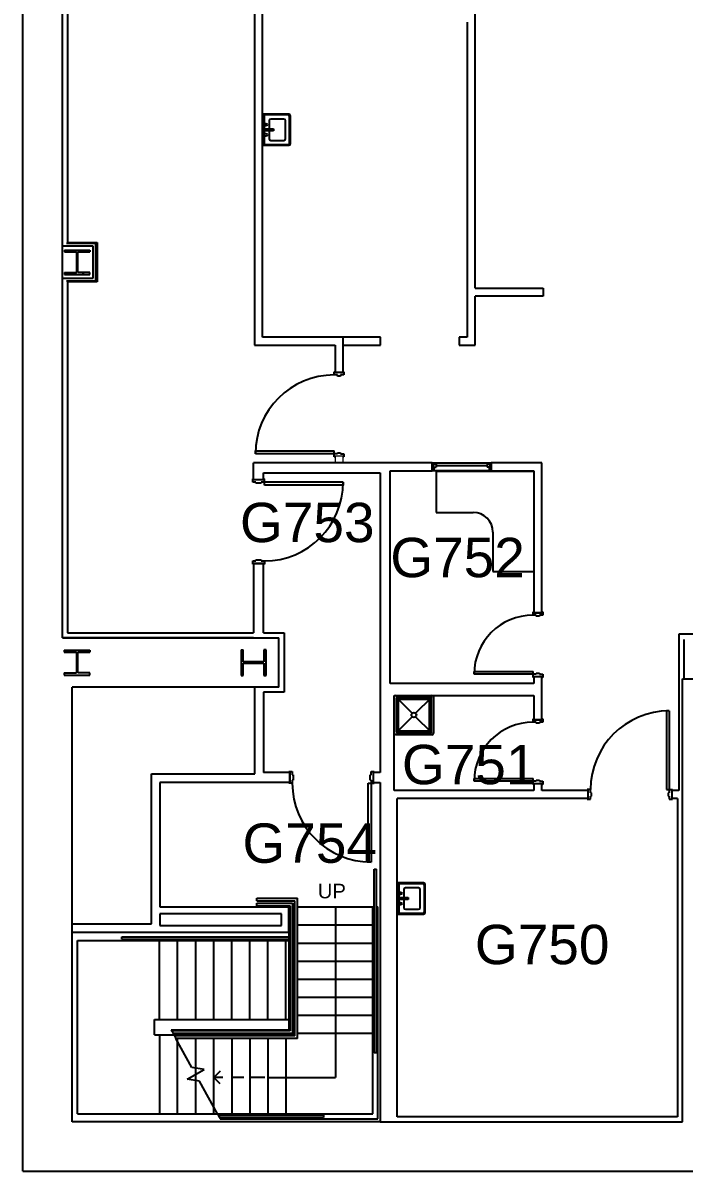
# Model space of a CAD drawing. Header units: inches. Extents: x -115 to 5677, y -261 to 4726.
# Drawn here: x -54 to 348, y 2073 to 2773 of the extents above; entities that cross this region are included whole.
import ezdxf

# ---------------------------------------------------------------- set-up
doc = ezdxf.new("R2010")
doc.units = ezdxf.units.IN
doc.header["$LTSCALE"] = 96
doc.header["$MEASUREMENT"] = 0
doc.layers.get('0').update_dxf_attribs({"linetype": 'CONTINUOUS'})
for name, color, linetype in [('A-ANNO-ROOM', 4, 'CONTINUOUS'), ('A-ANNO-TEXT', 4, 'CONTINUOUS'), ('A-COLS', 5, 'CONTINUOUS'), ('A-DOOR', 2, 'CONTINUOUS'), ('A-FLOR-CASE', 3, 'CONTINUOUS'), ('A-FLOR-HRAL', 1, 'CONTINUOUS'), ('A-FLOR-PFIX', 2, 'CONTINUOUS'), ('A-FLOR-STRS', 2, 'CONTINUOUS'), ('A-GLAZ', 2, 'CONTINUOUS'), ('A-WALL-FULL', 6, 'CONTINUOUS'), ('AE-102i$0$A-FLOR-HRAL', 8, 'CONTINUOUS')]:
    doc.layers.add(name, color=color, linetype=linetype)
doc.styles.add('AE-102i$0$Arial', font='arial.ttf', dxfattribs={"height": 8.851796})
doc.styles.add('ARIAL', font='arial.ttf')
pattern_1 = [(45.0003, (-0.0001, 0.75), (-9.50356, 9.50347), []), (45.0003, (-0.0002, 15.15), (-9.50356, 9.50347), [])]

msp = doc.modelspace()

# ---------------------------------------------------------------- hatches: boundary and pattern name
at = {"layer": 'A-COLS'}
h = msp.add_hatch(dxfattribs=at)
h.set_pattern_fill('FP_106', color=256, angle=0.00029, style=0, pattern_type=2)
h.set_pattern_definition(pattern_1)
h.paths.add_polyline_path([(-29.17, 2619.69), (-28.28, 2619.69), (-28.28, 2620.78), (-29.17, 2620.78)], flags=0)
h.paths.add_polyline_path([(-28.28, 2633.38), (-28.28, 2634.47), (-29.17, 2634.47), (-29.17, 2633.38)], flags=0)
h = msp.add_hatch(dxfattribs=at)
h.set_pattern_fill('FP_106', color=256, angle=0.00029, style=0, pattern_type=2)
h.set_pattern_definition(pattern_1)
h.paths.add_polyline_path([(-27.92, 2619.69), (-13.67, 2619.69), (-13.67, 2620.78), (-21.08, 2620.78), (-21.08, 2633.38), (-13.67, 2633.38), (-13.67, 2634.47), (-28.28, 2634.47), (-28.28, 2633.38), (-21.76, 2633.38), (-21.76, 2620.78), (-28.28, 2620.78), (-28.28, 2619.69)], flags=0)

# ---------------------------------------------------------------- linework, layer by layer
at = {"color": 55, "lineweight": 15}
for p, q in [((135.75, 2559.89), (140.62, 2559.89)), ((135.75, 2508.89), (135.75, 2504.76)), ((140.62, 2508.89), (135.75, 2508.89)), ((140.62, 2504.76), (140.62, 2508.89)), ((347.58, 2373.08), (348.45, 2373.08))]:
    msp.add_line(p, q, dxfattribs=at)
at = {"layer": 'A-ANNO-TEXT'}
for p, q in [((136.08, 2234.08), (136.08, 2130.08)), ((65.72, 2133.97), (61.83, 2130.08)), ((65.72, 2126.19), (61.83, 2130.08)), ((67.33, 2130.08), (61.83, 2130.08)), ((80.2, 2130.08), (72.83, 2130.08)), ((92.99, 2130.08), (83.83, 2130.08)), ((94.83, 2130.08), (136.08, 2130.08))]:
    msp.add_line(p, q, dxfattribs=at)
at = {"layer": 'A-COLS'}
for p, q in [((-29.17, 2634.47), (-13.67, 2634.47)), ((-29.17, 2634.47), (-29.17, 2633.38)), ((-29.17, 2633.38), (-21.76, 2633.38)), ((-21.76, 2633.38), (-21.76, 2620.78)), ((-21.08, 2620.78), (-21.08, 2633.38)), ((-21.08, 2633.38), (-13.67, 2633.38)), ((-13.67, 2634.47), (-13.67, 2633.38)), ((-29.17, 2620.78), (-21.76, 2620.78)), ((-29.17, 2620.78), (-29.17, 2619.69)), ((-29.17, 2619.69), (-13.67, 2619.69)), ((-13.67, 2620.78), (-21.08, 2620.78)), ((-13.67, 2619.69), (-13.67, 2620.78)), ((-29.25, 2390.69), (-13.6, 2390.69)), ((-29.25, 2390.69), (-29.25, 2389.38)), ((-29.25, 2389.38), (-21.84, 2389.38)), ((-21.84, 2389.38), (-21.84, 2376.78)), ((-21.01, 2376.78), (-21.01, 2389.38)), ((-21.01, 2389.38), (-13.6, 2389.38)), ((-13.6, 2390.69), (-13.6, 2389.38)), ((78.47, 2390.9), (78.47, 2375.25)), ((78.47, 2390.9), (79.78, 2390.9)), ((79.78, 2383.49), (79.78, 2390.9)), ((93.69, 2390.9), (92.38, 2390.9)), ((92.38, 2390.9), (92.38, 2383.49)), ((93.69, 2375.25), (93.69, 2390.9)), ((92.38, 2383.49), (79.78, 2383.49)), ((79.78, 2375.25), (79.78, 2382.66)), ((79.78, 2382.66), (92.38, 2382.66)), ((92.38, 2382.66), (92.38, 2375.25)), ((-29.25, 2376.78), (-21.84, 2376.78)), ((-29.25, 2376.78), (-29.25, 2375.47)), ((-29.25, 2375.47), (-13.6, 2375.47)), ((-13.6, 2376.78), (-21.01, 2376.78)), ((-13.6, 2375.47), (-13.6, 2376.78)), ((78.47, 2375.25), (79.78, 2375.25)), ((92.38, 2375.25), (93.69, 2375.25))]:
    msp.add_line(p, q, dxfattribs=at)
at = {"layer": 'A-DOOR'}
for p, q in [((135.25, 2558.39), (135.25, 2560.39)), ((135.25, 2560.39), (135.75, 2560.39)), ((137.19, 2558.39), (135.25, 2558.39)), ((135.75, 2559.89), (135.75, 2560.39)), ((140.62, 2559.89), (135.75, 2559.89)), ((137.19, 2557.76), (137.19, 2558.39)), ((139.19, 2557.76), (137.19, 2557.76)), ((139.19, 2558.39), (139.19, 2557.76)), ((141.12, 2558.39), (139.19, 2558.39)), ((140.62, 2560.39), (140.62, 2559.89)), ((140.62, 2560.39), (141.12, 2560.39)), ((141.12, 2560.39), (141.12, 2558.39)), ((87.25, 2512.14), (135.25, 2512.14)), ((87.25, 2510.39), (87.25, 2512.14)), ((137.19, 2510.39), (87.25, 2510.39)), ((135.25, 2508.39), (135.25, 2512.14)), ((135.75, 2508.39), (135.25, 2508.39)), ((137.19, 2511.01), (139.19, 2511.01)), ((137.19, 2510.39), (137.19, 2511.01)), ((139.19, 2511.01), (139.19, 2510.39)), ((139.19, 2510.39), (141.12, 2510.39)), ((141.12, 2508.39), (140.62, 2508.39)), ((141.12, 2510.39), (141.12, 2508.39)), ((85.58, 2493.01), (85.58, 2495.01)), ((85.58, 2495.01), (86.08, 2495.01)), ((87.52, 2493.01), (85.58, 2493.01)), ((87.52, 2492.4), (87.52, 2493.01)), ((90.77, 2492.4), (87.52, 2492.4)), ((90.77, 2493.01), (90.77, 2492.4)), ((140.7, 2493.01), (90.77, 2493.01)), ((92.2, 2495.01), (92.7, 2495.01)), ((92.7, 2491.26), (92.7, 2495.01)), ((140.7, 2493.01), (140.7, 2491.26)), ((140.7, 2491.26), (92.7, 2491.26)), ((85.58, 2445.01), (87.52, 2445.01)), ((85.58, 2443.01), (85.58, 2445.01)), ((86.08, 2443.01), (85.58, 2443.01)), ((86.08, 2443.51), (92.2, 2443.51)), ((86.08, 2443.01), (86.08, 2443.51)), ((87.52, 2445.64), (90.77, 2445.64)), ((87.52, 2445.01), (87.52, 2445.64)), ((90.77, 2445.64), (90.77, 2445.01)), ((90.77, 2445.01), (92.7, 2445.01)), ((92.2, 2443.51), (92.2, 2443.01)), ((92.7, 2443.01), (92.2, 2443.01)), ((92.7, 2445.01), (92.7, 2443.01)), ((256.47, 2411.95), (256.47, 2413.95)), ((256.47, 2413.95), (256.97, 2413.95)), ((258.4, 2411.95), (256.47, 2411.95)), ((256.97, 2413.45), (256.97, 2413.95)), ((261.84, 2413.45), (256.97, 2413.45)), ((258.4, 2411.33), (258.4, 2411.95)), ((260.4, 2411.33), (258.4, 2411.33)), ((260.4, 2411.95), (260.4, 2411.33)), ((262.34, 2411.95), (260.4, 2411.95)), ((261.84, 2413.95), (261.84, 2413.45)), ((261.84, 2413.95), (262.34, 2413.95)), ((262.34, 2413.95), (262.34, 2411.95)), ((220.47, 2377.7), (256.47, 2377.7)), ((220.47, 2375.95), (220.47, 2377.7)), ((258.4, 2375.95), (220.47, 2375.95)), ((256.47, 2373.95), (256.47, 2377.7)), ((256.97, 2373.95), (256.47, 2373.95)), ((258.4, 2376.57), (260.4, 2376.57)), ((258.4, 2375.95), (258.4, 2376.57)), ((260.4, 2376.57), (260.4, 2375.95)), ((260.4, 2375.95), (262.34, 2375.95)), ((262.34, 2373.95), (261.84, 2373.95)), ((262.34, 2375.95), (262.34, 2373.95)), ((337.7, 2353.58), (337.7, 2305.58)), ((339.45, 2353.58), (337.7, 2353.58)), ((339.45, 2353.58), (339.45, 2303.64)), ((256.47, 2346.7), (256.47, 2348.7)), ((256.47, 2348.7), (256.97, 2348.7)), ((258.4, 2346.7), (256.47, 2346.7)), ((256.97, 2348.2), (256.97, 2348.7)), ((261.84, 2348.2), (256.97, 2348.2)), ((258.4, 2346.08), (258.4, 2346.7)), ((260.4, 2346.08), (258.4, 2346.08)), ((260.4, 2346.7), (260.4, 2346.08)), ((262.34, 2346.7), (260.4, 2346.7)), ((261.84, 2348.7), (261.84, 2348.2)), ((261.84, 2348.7), (262.34, 2348.7)), ((262.34, 2348.7), (262.34, 2346.7)), ((107.7, 2316.58), (109.7, 2316.58)), ((107.7, 2316.08), (107.7, 2316.58)), ((107.7, 2316.08), (108.2, 2316.08)), ((108.2, 2309.95), (107.7, 2309.95)), ((107.7, 2309.45), (107.7, 2309.95)), ((108.2, 2316.08), (108.2, 2309.95)), ((109.7, 2316.58), (109.7, 2314.64)), ((109.7, 2314.64), (110.33, 2314.64)), ((109.7, 2311.39), (109.7, 2309.45)), ((110.33, 2311.39), (109.7, 2311.39)), ((110.33, 2314.64), (110.33, 2311.39)), ((157.08, 2314.64), (157.7, 2314.64)), ((157.08, 2311.39), (157.08, 2314.64)), ((157.7, 2311.39), (157.08, 2311.39)), ((157.7, 2316.58), (159.7, 2316.58)), ((157.7, 2314.64), (157.7, 2316.58)), ((157.7, 2311.39), (157.7, 2261.45)), ((159.7, 2316.58), (159.7, 2316.08)), ((159.7, 2309.95), (159.7, 2309.45)), ((220.47, 2312.45), (256.47, 2312.45)), ((220.47, 2310.7), (220.47, 2312.45)), ((258.4, 2310.7), (220.47, 2310.7)), ((256.47, 2308.7), (256.47, 2312.45)), ((258.4, 2311.32), (260.4, 2311.32)), ((258.4, 2310.7), (258.4, 2311.32)), ((260.4, 2311.32), (260.4, 2310.7)), ((260.4, 2310.7), (262.34, 2310.7)), ((262.34, 2310.7), (262.34, 2308.7)), ((109.7, 2309.45), (107.7, 2309.45)), ((155.95, 2309.45), (159.7, 2309.45)), ((155.95, 2261.45), (155.95, 2309.45)), ((256.97, 2308.7), (256.47, 2308.7)), ((262.34, 2308.7), (261.84, 2308.7)), ((289.45, 2305.58), (289.45, 2305.08)), ((291.45, 2305.58), (289.45, 2305.58)), ((289.95, 2305.08), (289.45, 2305.08)), ((289.95, 2300.2), (289.95, 2305.08)), ((291.45, 2303.64), (291.45, 2305.58)), ((292.08, 2303.64), (291.45, 2303.64)), ((292.08, 2301.64), (292.08, 2303.64)), ((337.7, 2305.58), (341.45, 2305.58)), ((339.45, 2303.64), (338.83, 2303.64)), ((338.83, 2303.64), (338.83, 2301.64)), ((341.45, 2305.08), (341.45, 2305.58)), ((289.45, 2300.2), (289.95, 2300.2)), ((289.45, 2300.2), (289.45, 2299.7)), ((289.45, 2299.7), (291.45, 2299.7)), ((291.45, 2299.7), (291.45, 2301.64)), ((291.45, 2301.64), (292.08, 2301.64)), ((338.83, 2301.64), (339.45, 2301.64)), ((339.45, 2301.64), (339.45, 2299.7)), ((339.45, 2299.7), (341.45, 2299.7)), ((341.45, 2299.7), (341.45, 2300.2)), ((157.7, 2261.45), (155.95, 2261.45))]:
    msp.add_line(p, q, dxfattribs=at)
for centre, radius, start, end in [((135.25, 2510.39), 48, 90, 180), ((92.7, 2493.01), 48, 270, 0), ((256.47, 2375.95), 36, 90, 180), ((339.45, 2305.58), 48, 90, 180), ((256.47, 2310.7), 36, 90, 180), ((157.7, 2309.45), 48, 180, 270)]:
    msp.add_arc(centre, radius, start, end, dxfattribs=at)
at = {"layer": 'A-DOOR', "lineweight": 9}
for centre, radius, start, end in [((135.25, 2510.39), 48, 90, 180), ((92.7, 2493.01), 48, 270, 0), ((256.47, 2375.95), 36, 90, 180), ((339.45, 2305.58), 48, 90, 180), ((256.47, 2310.7), 36, 90, 180), ((157.7, 2309.45), 48, 180, 270)]:
    msp.add_arc(centre, radius, start, end, dxfattribs=at)
at = {"layer": 'A-FLOR-CASE'}
for p, q in [((256.97, 2499.64), (197.45, 2499.64)), ((197.45, 2499.64), (197.45, 2474.64)), ((197.45, 2474.64), (219.97, 2474.64)), ((231.97, 2462.64), (231.97, 2438.64)), ((231.97, 2438.64), (256.97, 2438.64))]:
    msp.add_line(p, q, dxfattribs=at)
msp.add_arc((219.97, 2462.64), 12, 360, 90, dxfattribs=at)
at = {"layer": 'A-FLOR-HRAL'}
for p, q in [((159.58, 2257.08), (161.08, 2257.08)), ((159.58, 2145.08), (159.58, 2257.08)), ((161.08, 2145.08), (161.08, 2257.08)), ((88.08, 2239.33), (112.83, 2239.33)), ((88.08, 2237.83), (88.08, 2239.33)), ((88.08, 2237.83), (111.33, 2237.83)), ((88.08, 2236.33), (109.83, 2236.33)), ((88.08, 2234.83), (88.08, 2236.33)), ((88.08, 2234.83), (108.33, 2234.83)), ((108.33, 2234.83), (108.33, 2158.45)), ((109.83, 2236.33), (109.83, 2156.95)), ((111.33, 2155.45), (111.33, 2237.83)), ((112.83, 2153.95), (112.83, 2239.33)), ((5.83, 2214.45), (5.83, 2215.95)), ((5.83, 2215.95), (107.58, 2215.95)), ((5.83, 2214.45), (107.58, 2214.45)), ((108.33, 2158.45), (36.24, 2158.45)), ((109.83, 2156.95), (37.07, 2156.95)), ((111.33, 2155.45), (37.9, 2155.45)), ((112.83, 2153.95), (38.73, 2153.95)), ((161.08, 2145.08), (159.58, 2145.08)), ((64.17, 2107.95), (65.41, 2105.7)), ((64.58, 2107.2), (128.83, 2107.2)), ((128.83, 2107.2), (128.83, 2105.7)), ((65.41, 2105.7), (128.83, 2105.7))]:
    msp.add_line(p, q, dxfattribs=at)
at = {"layer": 'A-FLOR-PFIX'}
for p, q in [((107.58, 2717.39), (91.58, 2717.39)), ((107.08, 2716.89), (92.58, 2716.89)), ((92.58, 2716.89), (92.58, 2698.89)), ((108.08, 2699.89), (108.08, 2715.89)), ((108.58, 2699.39), (108.58, 2716.39)), ((95.58, 2713.39), (95.58, 2708.51)), ((104.58, 2714.39), (96.58, 2714.39)), ((105.58, 2702.39), (105.58, 2713.39)), ((93.03, 2707.27), (93.03, 2708.51)), ((93.03, 2708.51), (98.26, 2708.51)), ((98.26, 2707.27), (93.03, 2707.27)), ((95.58, 2707.27), (95.58, 2702.39)), ((98.26, 2708.51), (98.26, 2707.27)), ((91.58, 2698.39), (107.58, 2698.39)), ((92.58, 2698.89), (107.08, 2698.89)), ((96.58, 2701.39), (104.58, 2701.39)), ((173.08, 2361.58), (173.08, 2340.58)), ((173.15, 2361.75), (182.77, 2352.14)), ((194.33, 2361.83), (173.33, 2361.83)), ((193.45, 2360.62), (174.21, 2360.62)), ((174.29, 2360.7), (174.29, 2341.41)), ((184.89, 2352.14), (194.5, 2361.75)), ((193.37, 2341.41), (193.37, 2360.7)), ((194.58, 2340.58), (194.58, 2361.58)), ((195.83, 2362.08), (195.83, 2340.08)), ((173.15, 2340.4), (182.77, 2350.02)), ((194.5, 2340.4), (184.89, 2350.02)), ((194.83, 2339.08), (172.83, 2339.08)), ((173.33, 2340.33), (194.33, 2340.33)), ((174.16, 2341.54), (193.49, 2341.54)), ((189.7, 2248.71), (173.7, 2248.71)), ((189.2, 2248.21), (174.7, 2248.21)), ((174.7, 2248.21), (174.7, 2230.21)), ((190.2, 2231.21), (190.2, 2247.21)), ((190.7, 2230.71), (190.7, 2247.71)), ((175.16, 2238.59), (175.16, 2239.83)), ((175.16, 2239.83), (180.38, 2239.83)), ((177.7, 2244.71), (177.7, 2239.83)), ((186.7, 2245.71), (178.7, 2245.71)), ((180.38, 2239.83), (180.38, 2238.59)), ((187.7, 2233.71), (187.7, 2244.71)), ((180.38, 2238.59), (175.16, 2238.59)), ((177.7, 2238.59), (177.7, 2233.71)), ((173.7, 2229.71), (189.7, 2229.71)), ((174.7, 2230.21), (189.2, 2230.21)), ((178.7, 2232.71), (186.7, 2232.71))]:
    msp.add_line(p, q, dxfattribs=at)
for centre, radius in [((93.58, 2711.01), 0.75), ((93.58, 2704.77), 0.75), ((183.83, 2351.08), 1.5), ((175.7, 2242.33), 0.75), ((175.7, 2236.09), 0.75)]:
    msp.add_circle(centre, radius, dxfattribs=at)
for centre, radius, start, end in [((107.08, 2715.89), 1, 0, 90), ((107.58, 2716.39), 1, 0, 90), ((96.58, 2713.39), 1, 90, 180), ((104.58, 2713.39), 1, 0, 90), ((96.58, 2702.39), 1, 180, 270), ((104.58, 2702.39), 1, 270, 0), ((107.08, 2699.89), 1, 270, 0), ((107.58, 2699.39), 1, 270, 0), ((172.83, 2362.08), 1, 90, 180), ((173.33, 2361.58), 0.25, 90, 180), ((174.29, 2360.62), 0.0812, 90, 180), ((193.37, 2360.62), 0.0812, 0, 90), ((194.33, 2361.58), 0.25, 0, 90), ((194.83, 2362.08), 1, 0, 90), ((172.83, 2340.08), 1, 180, 270), ((173.33, 2340.58), 0.25, 180, 270), ((174.29, 2341.54), 0.126, 180, 270), ((193.37, 2341.54), 0.126, 270, 0), ((194.33, 2340.58), 0.25, 270, 0), ((194.83, 2340.08), 1, 270, 0), ((189.2, 2247.21), 1, 0, 90), ((189.7, 2247.71), 1, 0, 90), ((178.7, 2244.71), 1, 90, 180), ((186.7, 2244.71), 1, 0, 90), ((178.7, 2233.71), 1, 180, 270), ((186.7, 2233.71), 1, 270, 0), ((189.2, 2231.21), 1, 270, 0), ((189.7, 2230.71), 1, 270, 0)]:
    msp.add_arc(centre, radius, start, end, dxfattribs=at)
at = {"layer": 'A-FLOR-STRS'}
for p, q in [((107.58, 2234.08), (108.33, 2234.08)), ((107.58, 2234.08), (107.58, 2159.2)), ((109.83, 2234.08), (111.33, 2234.08)), ((110.58, 2156.2), (110.58, 2234.08)), ((112.83, 2234.08), (159.58, 2234.08)), ((158.83, 2107.95), (158.83, 2234.08)), ((161.08, 2234.08), (161.83, 2234.08)), ((161.83, 2104.95), (161.83, 2234.08)), ((110.58, 2223.08), (111.33, 2223.08)), ((112.83, 2223.08), (158.83, 2223.08)), ((-21.17, 2213.7), (107.58, 2213.7)), ((-21.17, 2107.95), (-21.17, 2213.7)), ((28.83, 2165.45), (28.83, 2213.7)), ((39.83, 2165.45), (39.83, 2213.7)), ((50.83, 2165.45), (50.83, 2213.7)), ((61.83, 2165.45), (61.83, 2213.7)), ((72.83, 2165.45), (72.83, 2213.7)), ((83.83, 2165.45), (83.83, 2213.7)), ((94.83, 2165.45), (94.83, 2213.7)), ((105.83, 2165.45), (105.83, 2213.7)), ((110.58, 2212.08), (111.33, 2212.08)), ((112.83, 2212.08), (158.83, 2212.08)), ((110.58, 2201.08), (111.33, 2201.08)), ((112.83, 2201.08), (158.83, 2201.08)), ((110.58, 2190.08), (111.33, 2190.08)), ((112.83, 2190.08), (158.83, 2190.08)), ((110.58, 2179.08), (111.33, 2179.08)), ((112.83, 2179.08), (158.83, 2179.08)), ((25.83, 2165.45), (107.58, 2165.45)), ((25.83, 2156.2), (25.83, 2165.45)), ((110.58, 2168.08), (111.33, 2168.08)), ((112.83, 2168.08), (158.83, 2168.08)), ((25.83, 2156.2), (110.58, 2156.2)), ((28.83, 2156.2), (28.83, 2107.95)), ((35.83, 2159.2), (108.33, 2159.2)), ((35.83, 2159.2), (36.24, 2158.45)), ((37.07, 2156.95), (37.9, 2155.45)), ((39.83, 2156.2), (39.83, 2155.45)), ((50.83, 2156.2), (50.83, 2155.45)), ((61.83, 2156.2), (61.83, 2155.45)), ((72.83, 2156.2), (72.83, 2155.45)), ((83.83, 2156.2), (83.83, 2155.45)), ((94.83, 2156.2), (94.83, 2155.45)), ((105.83, 2156.2), (105.83, 2155.45)), ((110.58, 2159.2), (109.83, 2159.2)), ((110.58, 2157.08), (111.33, 2157.08)), ((112.83, 2157.08), (158.83, 2157.08)), ((48.5, 2136.28), (38.73, 2153.95)), ((39.83, 2107.95), (39.83, 2153.95)), ((50.83, 2107.95), (50.83, 2153.95)), ((61.83, 2107.95), (61.83, 2153.95)), ((72.83, 2153.95), (72.83, 2107.95)), ((83.83, 2153.95), (83.83, 2107.95)), ((94.83, 2153.95), (94.83, 2107.95)), ((105.83, 2153.95), (105.83, 2107.95)), ((45.58, 2129.17), (56.08, 2134.98)), ((56.08, 2134.98), (48.5, 2136.28)), ((53.15, 2127.88), (45.58, 2129.17)), ((64.17, 2107.95), (53.15, 2127.88)), ((-21.17, 2107.95), (158.83, 2107.95)), ((65.41, 2105.7), (65.83, 2104.95)), ((65.83, 2104.95), (161.83, 2104.95))]:
    msp.add_line(p, q, dxfattribs=at)
at = {"layer": 'A-GLAZ'}
for p, q in [((194.97, 2504.76), (230.97, 2504.76)), ((230.97, 2499.89), (194.97, 2499.89)), ((195.72, 2502.26), (195.72, 2504.76)), ((195.72, 2504.01), (197.47, 2504.01)), ((195.72, 2502.26), (197.47, 2502.26)), ((196.22, 2499.89), (196.22, 2502.26)), ((197.47, 2504.01), (197.47, 2502.26)), ((197.47, 2503.14), (228.47, 2503.14)), ((228.47, 2504.01), (228.47, 2502.26)), ((230.22, 2504.01), (228.47, 2504.01)), ((230.22, 2502.26), (228.47, 2502.26)), ((229.72, 2502.26), (229.72, 2499.89)), ((230.22, 2502.26), (230.22, 2504.76))]:
    msp.add_line(p, q, dxfattribs=at)
at = {"layer": 'A-WALL-FULL'}
for p, q in [((-54.42, 2073.08), (-54.42, 4021.08)), ((-30.42, 2398.08), (-30.42, 3997.08)), ((-27.3, 3104.08), (-27.3, 2639.08)), ((221.08, 2611.39), (221.08, 2936.58)), ((86.7, 2796.83), (86.7, 2576.51)), ((91.58, 2581.39), (91.58, 2796.83)), ((216.2, 2773.45), (216.2, 2581.39)), ((-27.3, 2639.08), (-9.3, 2639.08)), ((-9.3, 2639.08), (-9.3, 2615.08)), ((-11.55, 2636.83), (-30.42, 2636.83)), ((-9.92, 2638.45), (-27.92, 2638.45)), ((-11.55, 2617.33), (-11.55, 2636.83)), ((-9.92, 2615.7), (-9.92, 2638.45)), ((-30.42, 2617.33), (-11.55, 2617.33)), ((-27.92, 2615.7), (-9.92, 2615.7)), ((-27.3, 2615.08), (-27.3, 2401.2)), ((-9.3, 2615.08), (-27.3, 2615.08)), ((221.08, 2611.39), (262.64, 2611.39)), ((262.64, 2611.39), (262.64, 2606.51)), ((221.08, 2576.51), (221.08, 2606.51)), ((262.64, 2606.51), (221.08, 2606.51)), ((86.7, 2576.51), (135.75, 2576.51)), ((163.37, 2581.39), (91.58, 2581.39)), ((135.75, 2576.51), (135.75, 2559.89)), ((140.62, 2559.89), (140.62, 2581.39)), ((140.62, 2576.51), (163.37, 2576.51)), ((163.37, 2576.51), (163.37, 2581.39)), ((216.2, 2581.39), (211.37, 2581.39)), ((211.37, 2581.39), (211.37, 2576.51)), ((211.37, 2576.51), (221.08, 2576.51)), ((86.08, 2494.51), (86.08, 2504.76)), ((194.97, 2504.76), (86.08, 2504.76)), ((169.45, 2499.89), (194.97, 2499.89)), ((169.45, 2370.33), (169.45, 2499.89)), ((194.97, 2499.89), (194.97, 2504.76)), ((261.84, 2504.76), (230.97, 2504.76)), ((230.97, 2504.76), (230.97, 2499.89)), ((230.97, 2499.89), (256.97, 2499.89)), ((256.97, 2499.89), (256.97, 2413.45)), ((261.84, 2413.45), (261.84, 2504.76)), ((92.2, 2494.51), (86.08, 2494.51)), ((92.2, 2494.51), (92.2, 2498.64)), ((92.2, 2498.64), (163.33, 2498.64)), ((163.33, 2498.64), (163.33, 2316.08)), ((86.08, 2443.51), (86.08, 2401.2)), ((92.2, 2443.51), (86.08, 2443.51)), ((92.2, 2401.2), (92.2, 2443.51)), ((256.97, 2413.45), (261.84, 2413.45)), ((-27.3, 2401.2), (86.08, 2401.2)), ((92.2, 2401.2), (104.7, 2401.2)), ((104.7, 2401.2), (104.7, 2364.95)), ((86.08, 2398.08), (-30.42, 2398.08)), ((-30.42, 2398.08), (101.58, 2398.08)), ((101.58, 2368.08), (101.58, 2398.08)), ((379.83, 2400.33), (345.33, 2400.33)), ((345.33, 2400.33), (345.33, 2305.08)), ((348.45, 2373.08), (348.45, 2397.2)), ((261.84, 2374.45), (256.97, 2374.45)), ((256.97, 2374.45), (256.97, 2370.33)), ((261.84, 2348.2), (261.84, 2374.45)), ((347.58, 2103.08), (347.58, 2373.08)), ((101.58, 2368.08), (-24.42, 2368.08)), ((-24.42, 2103.08), (-24.42, 2368.08)), ((86.95, 2315.2), (86.95, 2368.08)), ((256.97, 2370.33), (169.45, 2370.33)), ((92.2, 2364.95), (92.2, 2316.08)), ((104.7, 2364.95), (92.2, 2364.95)), ((171.83, 2363.08), (256.97, 2363.08)), ((171.83, 2305.08), (171.83, 2363.08)), ((256.97, 2363.08), (256.97, 2348.2)), ((256.97, 2348.2), (261.84, 2348.2)), ((23.83, 2315.2), (86.95, 2315.2)), ((23.83, 2223.83), (23.83, 2315.2)), ((108.2, 2309.95), (29.08, 2309.95)), ((29.08, 2309.95), (29.08, 2234.08)), ((108.2, 2316.08), (92.2, 2316.08)), ((108.2, 2309.95), (108.2, 2316.08)), ((163.33, 2316.08), (159.2, 2316.08)), ((159.2, 2309.95), (159.2, 2316.08)), ((159.2, 2309.95), (163.33, 2309.95)), ((163.33, 2309.95), (163.33, 2103.08)), ((256.97, 2305.08), (171.83, 2305.08)), ((261.84, 2309.2), (256.97, 2309.2)), ((256.97, 2309.2), (256.97, 2305.08)), ((261.84, 2305.08), (261.84, 2309.2)), ((289.95, 2305.08), (261.84, 2305.08)), ((289.95, 2300.2), (289.95, 2305.08)), ((345.33, 2305.08), (340.95, 2305.08)), ((340.95, 2305.08), (340.95, 2300.2)), ((173.7, 2106.2), (173.7, 2300.2)), ((289.95, 2300.2), (173.7, 2300.2)), ((344.45, 2300.2), (340.95, 2300.2)), ((344.45, 2300.2), (344.45, 2106.2)), ((29.08, 2234.08), (107.33, 2234.08)), ((107.33, 2234.08), (107.33, 2218.58)), ((103.08, 2229.83), (29.08, 2229.83)), ((29.08, 2229.83), (29.08, 2222.83)), ((103.08, 2222.83), (103.08, 2229.83)), ((-24.42, 2223.83), (23.83, 2223.83)), ((29.08, 2222.83), (103.08, 2222.83)), ((107.33, 2218.58), (-24.42, 2218.58)), ((163.33, 2103.08), (-24.42, 2103.08)), ((163.33, 2103.08), (347.58, 2103.08)), ((344.45, 2106.2), (173.7, 2106.2)), ((-54.42, 2073.08), (377.58, 2073.08))]:
    msp.add_line(p, q, dxfattribs=at)
msp.add_lwpolyline([(347.58, 2373.08), (377.58, 2373.08)], dxfattribs=at)
at = {"layer": 'AE-102i$0$A-FLOR-HRAL'}
for p, q in [((36.24, 2158.45), (37.07, 2156.95)), ((37.9, 2155.45), (38.73, 2153.95))]:
    msp.add_line(p, q, dxfattribs=at)

# ---------------------------------------------------------------- texts
at = {"layer": 'A-ANNO-ROOM', "style": 'ARIAL'}
for s, p in [('G753', (77.83, 2456.47)), ('G752', (169.45, 2435.11)), ('G751', (176.52, 2308.89)), ('G754', (79.36, 2260.99)), ('G750', (221, 2199.18))]:
    msp.add_text(s, height=24, dxfattribs=at).set_placement(p)
at = {"layer": 'A-ANNO-TEXT', "style": 'AE-102i$0$Arial'}
msp.add_text('UP', height=8.852, dxfattribs=at).set_placement((125.22, 2239.34))

doc.saveas('drawing.dxf')
